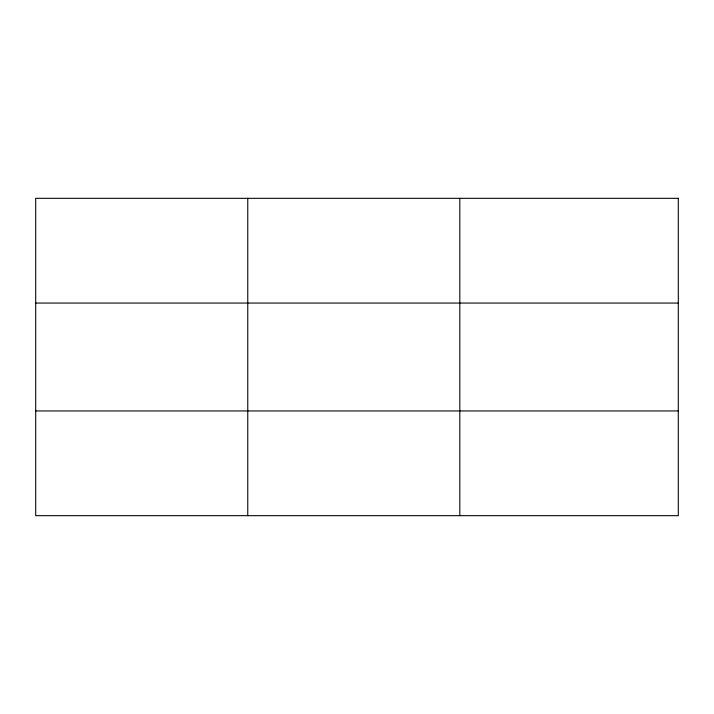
<?xml version="1.0" encoding="UTF-8"?>
<svg xmlns="http://www.w3.org/2000/svg" width="714" height="714" viewBox="0 0 714 714"><rect width="100%" height="100%" fill="white"/><g stroke="black" fill="none" stroke-linecap="round" stroke-linejoin="round"><path stroke-width="1.07" d="M247.758 515.669L247.758 198.331M459.816 515.669L459.816 198.331M35.7 303.057L678.3 303.057M35.7 410.943L678.3 410.943M678.3 198.331L35.7 198.331L35.7 515.669L678.3 515.669L678.3 198.331"/></g></svg>
